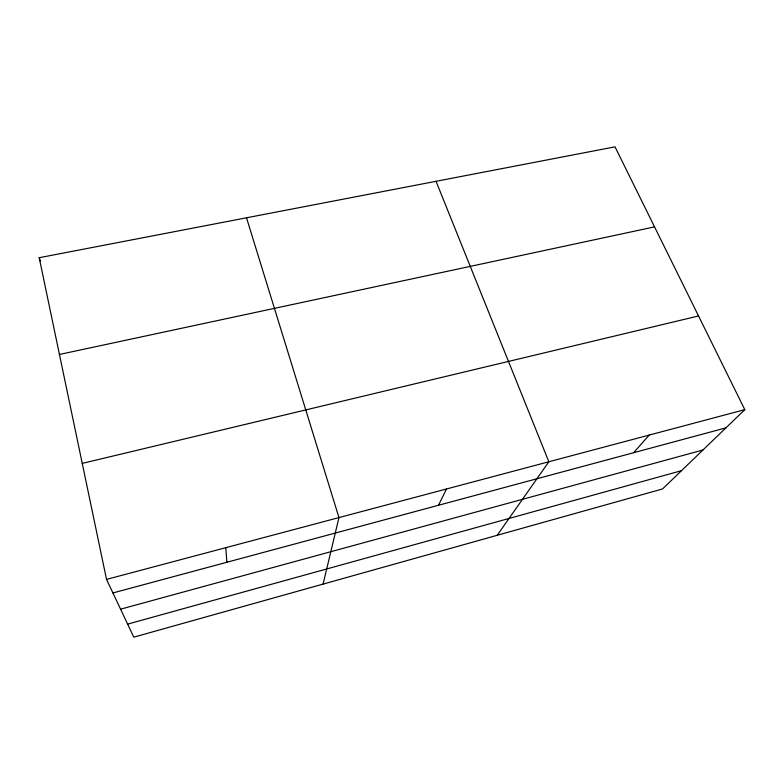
<?xml version="1.0" encoding="UTF-8"?>
<svg xmlns="http://www.w3.org/2000/svg" width="784" height="784" viewBox="0 0 784 784"><rect width="100%" height="100%" fill="white"/><g stroke="black" fill="none" stroke-linecap="round" stroke-linejoin="round"><path stroke-width="1.18" d="M323.086 584.1L338.962 517.587L246.509 217.795M438.491 505.268L446.517 488.981M497.193 535.296L548.849 461.766L436.041 181.3M633.619 452.721L649.211 435.071M744.8 409.65L662.558 488.942L133.79 637.157L106.526 579.405L39.2 257.711L615.019 146.843L744.8 409.65L106.526 579.405M127.635 624.123L681.512 470.674M120.579 609.178L702.954 449.996M112.916 592.949L725.906 427.868M82.251 463.393L698.534 315.962M59.447 354.456L654.542 226.88M39.2 257.711L40.317 261.033M225.782 547.693L226.88 562.255"/></g></svg>
